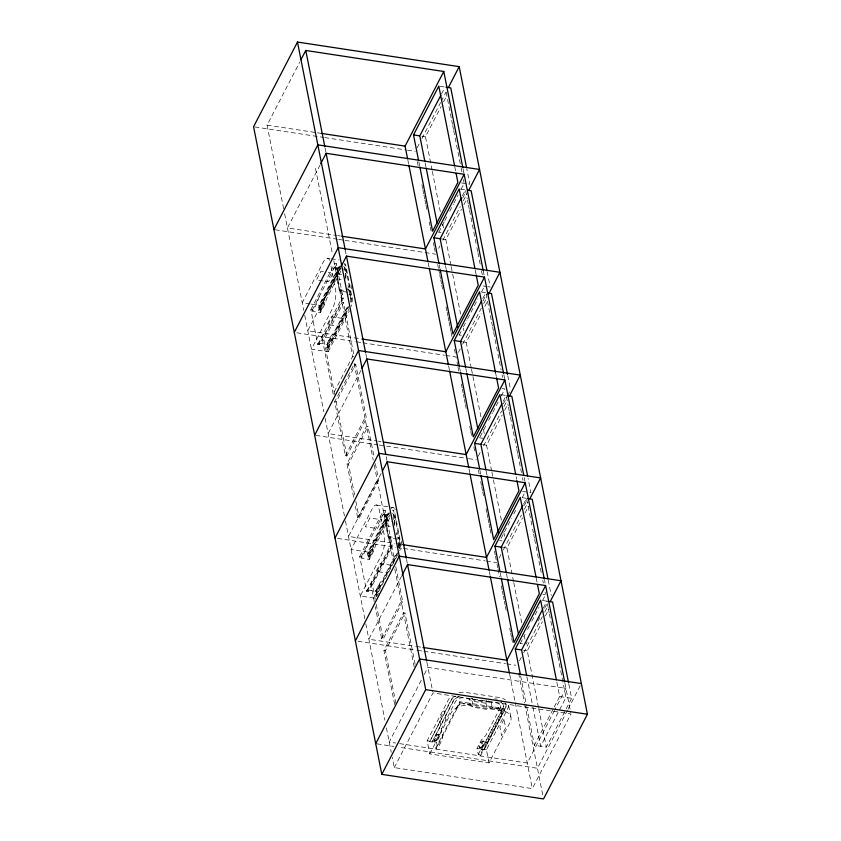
<?xml version="1.0" encoding="UTF-8"?>
<svg xmlns="http://www.w3.org/2000/svg" width="841" height="841" viewBox="0 0 841 841"><rect width="100%" height="100%" fill="white"/><g stroke="black" fill="none" stroke-linecap="round" stroke-linejoin="round"><path stroke-width="0.63" stroke-dasharray="4.21 3.15" d="M347.27 292.153L340.784 291.165L339.186 289.703L337.031 278.865L337.336 273.745L336.474 269.383L337.188 268.006M397.436 539.144L389.656 537.967L388.048 536.505L385.903 525.667L386.208 520.547L385.336 516.185L386.051 514.808M345.199 277.667L345.504 273.43L344.568 268.678A8.2 2.87 -81.4 0 0 343.622 266.198M345.746 278.823L346.135 273.525L345.188 268.773A8.2 2.87 -81.4 0 0 343.906 265.998M394.072 524.469L394.376 520.232L393.441 515.48A8.2 2.87 -81.4 0 0 392.148 512.705M394.618 525.625L394.997 520.327L394.061 515.575A8.2 2.87 -81.4 0 0 392.011 512.653M441.441 728.632L440.884 733.815L436.553 742.193L437.762 748.29L435.785 747.996L459.754 701.751L504.201 708.511L504.432 709.688L480.463 755.922L480.232 754.755L504.201 708.511M442.65 734.74L442.093 739.922L437.762 748.29M350.602 301.835L350.939 299.396A10.87 3.806 -81.4 0 0 350.991 295.307L345.493 266.881A10.87 3.806 -81.4 0 0 344.232 263.675M351.16 302.371L351.559 299.491A10.87 3.806 -81.4 0 0 351.622 295.401L346.124 266.975A10.87 3.806 -81.4 0 0 344.863 263.769M399.475 548.637L399.801 546.198A10.87 3.806 -81.4 0 0 399.864 542.109L394.366 513.683A10.87 3.806 -81.4 0 0 392.652 510.098L393.283 510.193A10.87 3.806 -81.4 0 1 394.986 513.777L400.484 542.203A10.87 3.806 -81.4 0 1 400.432 546.293L400.022 549.173A10.87 3.806 -81.4 0 1 399.727 550.582M319.223 296.642L316.994 303.075L312.663 311.443L320.453 312.631L324.784 304.253L327.012 297.83L341.299 270.255M368.095 543.444L365.867 549.877L361.525 558.245L369.315 559.433L373.656 551.055L375.885 544.632L390.171 517.057M330.944 339.617C332.09 334.34 325.877 345.01 328.074 345.157M379.817 586.419C380.836 580.689 373.425 592.411 376.947 591.959M283.617 208.673L267.07 125.13L299.722 62.139M320.085 164.962L287.433 227.953L336.453 235.406M310.865 309.667L334.834 263.422L336.326 263.654L343.223 298.492L319.254 344.736L317.761 344.505L310.865 309.667L312.358 309.898L312.663 311.443M312.358 309.898L336.326 263.654M340.079 265.966L318.75 307.112L319.37 307.207L318.991 305.272L340.153 264.442M319.37 307.207L340.7 266.061M340.437 267.774L307.785 330.765L360.673 338.818M320.453 312.631L319.759 309.141L319.138 309.046L340.468 267.901M319.759 309.141L341.089 267.995M441.483 94.034L444.5 88.221M341.499 289.788L340.784 291.165L341.646 295.517A6.003 2.103 -81.4 0 1 340.416 303.906M417.094 147.869L419.501 143.233M421.909 138.586L440.558 102.623M441.157 101.456L445.972 92.174M341.646 295.517L342.361 294.14M317.761 344.505L341.73 298.271L334.834 263.422M432.085 170.124L425.472 136.736L441.136 106.523M443.554 101.877L446.56 96.063M319.254 344.736L318.949 343.191L323.28 334.823L326.119 331.48M333.162 393.977L322.471 339.974L342.003 302.287L343.485 302.508L354.177 356.521L352.694 356.29L333.162 393.977L334.644 394.208L323.953 340.195L343.485 302.508M348.132 306.618L326.802 347.764L327.422 347.859L326.739 344.368L331.07 336.001L333.909 332.668L348.206 305.094M327.422 347.859L348.752 306.713M331.039 266.366L335.464 288.768A14.003 4.899 -81.4 0 1 332.594 308.353L311.433 349.183L328.19 351.727L327.181 349.698L348.51 308.552M327.811 349.793L349.131 308.647M328.19 351.727L349.351 310.897M354.229 364.027L355.711 364.248L366.403 418.261L346.87 455.948L345.388 455.717L334.697 401.714L353.64 365.173M346.87 455.948L336.179 401.935L355.711 364.248M360.8 370.597L328.148 433.588L377.167 441.041M438.865 232.169L444.29 221.709M444.889 220.542L447.296 215.895M449.704 211.249L453.32 204.279M453.93 203.112L458.145 194.975M461.152 189.162L464.169 183.359L463.402 179.501M462.445 195.69L465.462 189.877L467.239 198.865M462.613 198.161L465.63 192.358M438.666 248.368L439.864 246.056M442.871 240.253L460.311 206.602M463.317 200.799L466.934 193.84M450.923 265.241L445.835 239.559L461.499 209.346M463.906 204.689L466.923 198.886M345.388 455.717L364.92 418.03L366.403 418.261M353.619 497.273L346.997 463.833L366.529 426.156L368.011 426.376L374.119 457.241M354.587 494.918L348.479 464.064L368.011 426.376M357.688 517.846L377.22 480.158L378.702 480.379L359.17 518.067L357.688 517.846L355.144 504.989M381.162 473.42L348.51 536.411L394.944 543.475M459.228 334.991L461.036 331.501M463.444 326.855L467.06 319.874M467.659 318.718L477.898 298.954M481.515 291.985L484.521 286.171M482.808 298.513L485.814 292.7M482.976 300.983L486.592 294.014M458.419 352.358L460.227 348.868M462.624 344.232L481.273 308.258M483.68 303.622L486.687 297.819M471.275 368.053L466.198 342.382L481.252 313.325M484.868 306.345L487.885 300.542M359.727 556.469L383.696 510.224L385.189 510.455L392.095 545.294L368.127 591.538L366.623 591.307L359.727 556.469L361.22 556.7L361.525 558.245M361.22 556.7L385.189 510.455M388.952 512.768L367.622 553.914L368.242 554.009L367.864 552.074L389.026 511.244M368.242 554.009L389.572 512.863M386.913 519.17L386.208 520.547L392.694 521.525M369.315 559.433L368.631 555.943L368.001 555.848L389.33 514.703M368.631 555.943L389.951 514.797M390.371 536.59L389.656 537.967L390.518 542.319A6.003 2.103 -81.4 0 1 389.288 550.708M390.518 542.319L391.233 540.942M366.623 591.307L390.602 545.073L383.696 510.224M368.127 591.538L367.811 589.993L372.153 581.625L374.991 578.282M374.277 601.599L370.965 584.873L390.497 547.197L391.98 547.417L394.776 561.567M375.244 599.244L372.447 585.105L391.98 547.417M397.373 552.621A8.2 2.87 -81.4 0 1 397.005 553.42L375.675 594.566L376.295 594.661L375.601 591.17L379.943 582.802L382.781 579.47L396.479 553.042M376.295 594.661L397.625 553.515M397.383 555.354L376.053 596.5L375.675 594.566M376.673 596.595L378.45 593.168M401.514 576.243L368.863 639.223L415.307 646.287M480.19 436.647L483.197 430.834M483.796 429.667L486.214 425.02M488.621 420.374L492.237 413.404M492.837 412.237L498.86 400.621M501.268 395.964L504.884 388.994M503.17 401.336L506.177 395.522M503.339 403.806L506.955 396.836M507.554 395.669L509.961 391.023M381.656 638.887L401.189 601.199L402.671 601.42L383.139 639.107L381.656 638.887L375.296 606.739M478.172 456.337L480.579 451.691M483.586 445.888L501.635 411.081M504.043 406.445L507.049 400.642M491.638 470.876L486.55 445.194L502.214 414.981M504.632 410.334L507.638 404.521M394.65 704.495L383.959 650.492L403.491 612.805L404.973 613.026L415.664 667.039M395.88 703.433L385.441 650.713L404.973 613.026M421.267 680.222L389.225 742.046L395.68 743.024M424.295 674.387L427.922 667.397L565.94 688.39L555.06 709.383M501.152 538.303L511.391 518.55M513.798 513.893L515.607 510.413M522.229 497.63L525.247 491.817M523.523 504.148L526.54 498.345L532.385 527.875M524.3 505.462L526.708 500.815M499.134 557.993L500.942 554.513M503.349 549.867L521.388 515.06M524.395 509.257L528.011 502.298M513.525 581.394L506.913 548.017L522.576 517.804M524.984 513.147L528.6 506.177M394.282 767.602L432.978 692.942L571.007 713.946L532.311 788.595L394.282 767.602L392.263 757.373M429.772 753.893L450.934 713.073A14.003 9.409 -11.2 0 1 468.773 705.62L502.109 710.687A14.003 9.409 -11.2 0 1 510.193 722.083L489.031 762.913L429.772 753.893L427.165 740.763L448.327 699.933A14.003 9.409 -11.2 0 1 451.186 696.485M459.028 696.853A8.2 5.519 -11.2 0 0 453.53 700.858L432.2 742.004L429.73 741.625L450.965 699.985A10.87 7.306 -11.2 0 1 455.517 695.77M429.73 741.625L451.06 700.479A10.87 7.306 -11.2 0 1 455.612 696.253L456.011 696.075M432.2 742.004L453.436 700.364A8.2 5.519 -11.2 0 1 458.934 696.359M459.754 701.751L459.985 702.929L436.016 749.163L435.785 747.996M456.947 707.165A6.003 4.037 -11.2 0 1 464.589 703.97L465.304 702.603M470.865 703.444L470.151 704.821L464.589 703.97M520.306 643.449L525.12 634.146M527.528 629.499L529.336 626.009M531.743 621.362L538.976 607.423M542.592 600.442L545.599 594.64L545.094 592.064M543.286 608.138L546.892 601.157M493.089 706.829L492.374 708.196L487.223 709.394L473.399 707.292L470.151 704.821L468.942 698.713L463.38 697.872A6.003 4.037 -11.2 0 0 455.738 701.058L441.399 729.031L439.528 719.56L444.08 710.771L445.961 720.243M525.982 644.311L527.181 641.988M538.03 621.068L539.838 617.578M544.653 608.285L547.071 603.638M519.496 660.816L521.304 657.336M523.701 652.69L542.35 616.716M544.758 612.08L547.764 606.277M538.461 707.334L527.275 650.839L542.329 621.783M545.346 615.969L548.963 609M480.232 754.755L478.256 754.451L477.047 748.353L481.378 739.975L485.888 735.391L500.185 707.828A6.003 4.037 -11.2 0 0 496.716 702.939L491.165 702.098L486.014 703.286L472.19 701.184L468.942 698.713M501.394 713.925A6.003 4.037 -11.2 0 0 497.925 709.047L498.639 707.67M478.256 754.451L482.587 746.083L487.097 741.499M505.02 702.992L505.557 703.854A10.87 7.306 -11.2 0 1 505.378 708.742L484.048 749.888L481.588 749.51L502.813 707.88A8.2 5.519 -11.2 0 0 502.519 703.507M481.588 749.51L502.907 708.364A8.2 5.519 -11.2 0 0 502.066 703.391M484.048 749.888L505.283 708.248A10.87 7.306 -11.2 0 0 505.452 703.37M489.031 762.913L486.424 749.773L507.586 708.952A14.003 9.409 -11.2 0 0 508.29 703.98L510.897 717.11M568.842 684.196L571.638 698.314L546.345 747.134L534.371 745.305L553.651 708.122M554.251 706.955L559.675 696.495L556.626 681.094M554.461 710.55L527.244 763.039L396.963 743.223M567.517 710.256L537.452 768.275L399.012 747.218M568.127 709.1L581.352 683.575M324.1 302.487C319.338 308.069 319.328 316.216 324.3 303.475C324.29 299.249 318.234 309.383 320.736 310.35M348.006 285.751L348.542 286.592L347.995 288.095M372.973 549.289C368.2 554.871 368.2 563.018 373.173 550.277C373.162 546.051 367.107 556.185 369.609 557.152M379.817 584.768L376.589 590.76L376.663 592.211M320.284 310.276L323.732 303.874L323.659 302.413M327.349 345.346L330.587 339.354L330.502 337.903L327.265 343.885L327.801 345.409M369.157 557.078L372.605 550.676L372.521 549.215M376.221 592.148L379.449 586.156L379.375 584.705M471.959 698.314L473.546 699.628L486.455 701.594L488.642 701.068M471.265 698.146L473.651 700.122L486.55 702.077L489.83 701.289M440.011 86.287L444.794 87.012M421.888 136.189L425.472 136.736M267.07 125.13L316.09 132.584M317.383 132.783L321.251 133.372M254.865 126.949L323.438 137.377M324.731 137.577L406.235 149.982M407.528 150.171L415.296 151.359M461.467 182.949L469.846 184.221L466.797 168.81M460.363 189.109L465.157 189.835M438.56 232.116L440.957 232.484M442.25 239.012L445.835 239.559M337.735 235.596L340.321 235.995M275.228 229.772L337.325 239.212M338.618 239.412L343.79 240.2M345.083 240.4L435.649 254.171M327.443 258.208L330.019 258.608M331.312 258.797L339.039 259.974M483.028 285.951L486.613 286.497M487.812 286.676L490.208 287.044M335.254 267.491L343.033 268.668M481.925 292.111L485.509 292.657M345.504 273.43L346.135 273.525M323.428 271.527L321.01 271.159L316.447 279.948L328.537 281.788L333.089 272.999L328.263 272.263M337.336 273.745L343.822 274.723M337.031 278.865L344.821 280.053M347.133 288.841L349.478 290.418L350.361 294.907A8.2 2.87 -81.4 0 1 350.287 301.93M339.186 289.703L346.965 290.891M348.784 294.707L350.97 295.044M341.73 298.271L343.223 298.492M309.972 303.895L302.234 302.718L323.396 261.898A14.003 4.899 -81.4 0 1 329.609 260.332M311.254 304.095L318.991 305.272M458.923 334.939L461.31 335.307M342.077 318.361L331.291 316.721L327.233 324.552L338.019 326.192M462.603 341.835L466.198 342.382M296.873 332.784L355.102 341.646M356.395 341.835L361.567 342.623M362.86 342.823L444.363 355.228M445.667 355.417L456.011 356.994L456.779 360.852M322.471 339.974L323.953 340.195M318.949 343.191L326.739 344.368M502.182 388.584L504.579 388.952M501.089 394.744L505.872 395.48M334.697 401.714L336.179 401.935M479.275 437.762L482.871 438.308M482.965 444.647L486.55 445.194M378.461 441.241L381.036 441.63M315.943 435.407L378.04 444.857M379.333 445.057L467.312 458.44M468.605 458.629L476.374 459.817M346.997 463.833L348.479 464.064M522.545 491.407L530.923 492.679L528.127 478.561M522.639 497.746L526.235 498.293M376.305 505.01L393.062 507.565M384.116 514.293L391.906 515.47M394.376 520.232L394.997 520.327M499.638 540.584L502.035 540.942M385.903 525.667L393.693 526.855M503.328 547.47L506.913 548.017M388.048 536.505L395.838 537.693M396.237 543.664L401.399 544.453M390.602 545.073L392.095 545.294M337.598 538.429L395.817 547.281M397.11 547.48L402.282 548.269M403.575 548.458L485.089 560.863M486.382 561.063L496.726 562.629M367.864 552.074L351.107 549.52L372.269 508.7A14.003 4.899 -81.4 0 1 379.165 509.436L384.337 535.57A14.003 4.899 -81.4 0 1 381.467 555.155L360.305 595.985L377.062 598.529M390.949 565.163L380.164 563.523L376.095 571.354L386.881 572.994M542.908 594.219L545.294 594.587M543.002 600.569L546.587 601.115M370.965 584.873L372.447 585.105M367.811 589.993L375.601 591.17M520.001 643.397L522.387 643.764M523.68 650.293L527.275 650.839M416.589 646.487L423.044 647.465M357.951 641.241L416.179 650.104M417.472 650.303L422.645 651.081M423.938 651.281L505.441 663.686M506.745 663.875L515.796 665.252M383.959 650.492L385.441 650.713M559.675 696.495L571.638 698.314M494.729 698.766L497.294 699.155M459.985 702.929L504.432 709.688M497.925 709.047L492.374 708.196L491.165 702.098M427.165 740.763L429.635 741.142M432.106 741.51L436.553 742.193M477.047 748.353L481.483 749.026M483.953 749.405L486.424 749.773M377.02 743.865L393.84 746.43M347.754 288.936L349.478 290.418M483.932 741.278C481.536 738.924 476.658 748.658 480.579 747.933C486.529 731.502 483.796 750.035 479.181 747.239M484.006 741.636L482.292 741.541L479.254 747.586M439.128 734.193L437.299 734.267L434.208 740.227L434.429 741.205L436.059 740.847L439.191 734.55M434.166 740.564L435.869 740.658L439.139 734.361L437.488 734.456L434.229 740.921M487.149 271.632L489.956 285.751M507.764 375.738L510.561 389.856M548.227 580.09L551.286 595.502M463.128 169.146L463.896 173.004M483.239 270.686L484.248 275.827M503.854 374.792L504.611 378.65M524.206 477.604L524.973 481.462M544.569 580.427L545.073 583.002M564.931 683.249L570.755 712.663M446.119 92.195L451.459 119.159M451.712 120.442L452.469 124.3M452.731 125.582L453.488 129.43M453.741 130.712L460.857 166.665M461.12 167.948L461.877 171.795M467.491 200.158L468.258 204.006M468.511 205.288L469.267 209.136M469.53 210.429L476.647 246.371M476.9 247.653L477.667 251.512M477.919 252.794L480.463 265.63M481.473 270.77L482.492 275.901M486.077 293.982L491.407 320.947M491.67 322.229L492.427 326.087M492.679 327.37L493.446 331.217M493.699 332.5L501.068 369.735M502.088 374.876L502.603 377.441M506.429 396.805L508.216 405.793M508.469 407.076L509.226 410.934M509.478 412.216L510.245 416.064M510.498 417.346L516.605 448.158M516.858 449.441L517.614 453.299M517.877 454.582L521.431 472.558M522.45 477.688L522.955 480.264M532.637 529.157L533.404 533.005M533.657 534.287L534.413 538.145M534.676 539.428L541.278 572.805M542.802 580.511L543.318 583.076M547.407 603.733L548.164 607.58M548.427 608.863L549.184 612.721M549.436 614.004L556.553 649.946M556.816 651.228L557.572 655.086M557.825 656.369L565.961 697.452L540.658 746.261L532.521 705.178M454.823 166.991L455.591 170.839M475.186 269.814L476.206 274.944M495.549 372.626L496.306 376.484M516.153 476.731L516.668 479.307M536.264 578.272L537.021 582.119M432.337 171.406L440.474 212.489M442.765 224.042L443.522 227.9M451.175 266.523L452.447 272.936M452.7 274.219L460.584 314.029M463.38 328.148L463.885 330.713M471.538 369.336L481.199 418.124M483.48 429.688L484.248 433.535M491.89 472.158L493.162 478.582M493.415 479.864L501.551 520.947M503.843 532.5L504.6 536.358M513.777 582.687L521.914 623.77M524.458 636.605L524.963 639.171M538.713 708.616L546.345 747.134M425.136 162.839L425.903 166.686M445.499 265.651L446.256 269.509M465.851 368.474L466.618 372.332M486.214 471.296L486.981 475.144M506.576 574.119L507.333 577.967M526.929 676.931L532.269 703.896M418.85 161.882L419.606 165.73M439.202 264.694L439.969 268.552M459.564 367.517L460.332 371.375M479.927 470.34L480.684 474.187M500.279 573.163L501.047 577.01M520.642 675.975L526.487 705.504M526.739 706.787L534.371 745.305M417.325 161.64L418.093 165.488M421.909 184.768L422.676 188.626M422.928 189.908L423.696 193.766M423.948 195.049L424.705 198.907M424.968 200.19L425.725 204.048M425.988 205.33L426.744 209.188M429.288 222.045L430.056 225.903M430.308 227.186L431.076 231.044M433.367 242.607L434.124 246.466M434.377 247.748L435.144 251.606M437.688 264.452L438.455 268.311M438.708 269.593L439.475 273.451M439.727 274.734L440.484 278.592M440.747 279.874L441.504 283.732M441.756 285.025L442.524 288.873M446.087 306.87L446.855 310.728M447.107 312.011L447.864 315.869M448.127 317.152L448.884 321.01M449.136 322.292L449.903 326.15M450.156 327.433L450.923 331.291M451.175 332.573L451.943 336.432M454.487 349.278L455.244 353.136M457.031 362.135L457.798 365.993M458.051 367.275L458.808 371.133M461.352 383.98L462.119 387.838M462.371 389.131L463.139 392.978M463.391 394.271L464.158 398.119M464.411 399.412L465.178 403.26M465.43 404.553L466.187 408.4M469.751 426.398L470.518 430.256M470.771 431.538L471.538 435.396M473.83 446.96L474.587 450.818M478.403 470.098L479.17 473.956M480.695 481.662L481.462 485.52M481.714 486.802L482.482 490.66M482.734 491.943L483.501 495.801M486.045 508.658L486.802 512.505M487.065 513.798L487.822 517.646M488.074 518.939L488.842 522.787M489.094 524.08L489.861 527.927M490.114 529.22L490.881 533.078M494.445 551.065L495.202 554.923M495.454 556.206L496.222 560.064M496.989 563.922L497.746 567.77M498.009 569.063L499.533 576.768M501.31 585.767L502.077 589.625M502.329 590.908L503.097 594.766M503.349 596.048L504.116 599.906M504.369 601.189L505.126 605.047M505.388 606.329L506.145 610.188M509.709 628.185L510.476 632.033M510.729 633.326L511.496 637.173M511.749 638.466L512.505 642.324M518.613 673.168L524.469 702.729M524.721 704.012L543.013 796.395M407.896 160.263L408.652 164.121M428.248 263.086L429.015 266.933M448.61 365.898L449.378 369.756M468.973 468.721L469.73 472.579M489.325 571.544L490.093 575.402M509.688 674.356L515.028 701.352M515.291 702.634L532.311 788.595M500.994 700.353L501.509 702.918A8.2 5.519 -11.2 0 0 500.616 702.424M500.479 705.694L501.688 711.791M486.014 703.286L487.223 709.394M472.19 701.184L473.399 707.292M325.11 148.153L325.877 152.011M345.209 249.693L346.229 254.834M365.824 353.798L366.592 357.646M386.187 456.61L386.955 460.469M406.55 559.433L407.307 563.291M426.902 662.256L432.726 691.67M350.991 285.099L351.727 288.831M348.857 290.324L349.74 294.813A8.2 2.87 -81.4 0 1 349.898 295.633M393.125 517.373L393.556 519.549M375.401 463.664L378.702 480.379M395.796 566.708L402.671 601.42M315.491 168.368L332.279 253.141M333.803 260.857L352.873 357.194M354.145 363.617L373.236 460.016M374.256 465.157L393.809 563.912M394.828 569.052L414.182 666.808M318.75 307.112L319.138 309.046M326.802 347.764L327.181 349.698M367.622 553.914L368.001 555.848M355.859 501.352L359.17 518.067M376.263 604.395L383.139 639.107M284.636 213.814L303.727 310.255M304.736 315.343L323.827 411.743M325.099 418.166L344.432 515.848M345.451 520.989L364.794 618.661M365.814 623.801L384.905 720.201M386.429 727.907L391.254 752.264M333.52 269.067A6.003 2.103 -81.4 0 1 336.474 269.383M352.579 297.661A14.003 4.899 -81.4 0 1 351.065 306.523M343.769 269.215A6.003 2.103 -81.4 0 1 344.127 270.035M382.382 515.869A6.003 2.103 -81.4 0 1 385.336 516.185M391.044 508.416A14.003 4.899 -81.4 0 1 394.261 508.164M394.776 508.816A14.003 4.899 -81.4 0 1 395.228 509.678M401.451 541.068A14.003 4.899 -81.4 0 1 400.779 549.867M398.834 546.44A8.2 2.87 -81.4 0 0 398.613 541.615L397.719 537.126L398.34 537.22L399.233 541.709A8.2 2.87 -81.4 0 1 399.454 546.534M398.392 544.106A6.003 2.103 -81.4 0 1 398.392 546.986M459.039 692.763A14.003 9.409 -11.2 0 1 466.177 692.49L499.512 697.557A14.003 9.409 -11.2 0 1 505.336 699.807M486.613 700.995A1.272 0.852 -11.2 0 1 486.172 700.027M396.458 533.951C397.425 537.063 397.52 529.536 396.458 533.951M369.872 517.961L365.32 526.75L377.409 528.59L381.961 519.801L369.872 517.961M503.959 719.37L499.901 727.202L501.572 735.654L505.641 727.822L503.959 719.37"/><path stroke-width="1.26" d="M297.472 42.05L253.572 126.749L381.803 774.351L543.528 798.95L587.428 714.251L459.197 66.649L297.472 42.05L425.704 689.641L381.803 774.351M300.931 59.806L305.767 50.471L443.785 71.474L462.876 167.864M273.935 229.572L317.835 144.873L479.559 169.472L468.731 190.36M320.684 163.795L326.129 153.293L464.148 174.287L483.239 270.686M294.287 332.395L338.198 247.685L499.922 272.295L488.495 294.339M341.047 266.608L346.481 256.116L484.511 277.11L503.591 373.509M407.633 158.981L405.089 146.124L443.785 71.474M418.597 160.599L413.509 134.917L438.813 86.108L454.571 165.709M440.884 95.201L419.796 135.874L424.884 161.556M448.369 87.538L459.197 66.649M314.65 435.218L358.55 350.508L520.274 375.107L509.446 395.995M362.008 368.263L366.844 358.939L504.863 379.932L523.701 475.039M464.148 174.287L425.451 248.947L341.604 236.184M438.949 263.412L433.872 237.74L459.165 188.92L474.934 268.531M461.246 198.013L440.158 238.697L445.246 264.368M335.012 538.03L378.913 453.331L540.637 477.93L529.809 498.818M382.371 471.086L387.207 461.751L525.226 482.755L544.316 579.144M484.511 277.11L445.814 351.759L361.966 339.007M459.312 366.234L454.224 340.552L479.528 291.743L495.549 372.626M481.599 300.836L460.521 341.509L465.599 367.191M355.365 640.853L399.275 556.153L561 580.753L550.172 601.641M402.124 575.076L407.559 564.574L545.588 585.567L564.668 681.967M504.863 379.932L466.166 454.582L383.612 442.03M479.675 469.057L474.587 443.375L499.89 394.566L515.649 474.166M501.961 403.659L480.873 444.332L485.961 470.014M375.727 743.675L419.627 658.966L581.352 683.575M525.226 482.755L486.529 557.404L402.681 544.653M500.027 571.869L494.95 546.198L520.243 497.388L536.011 576.989M522.923 505.315L501.236 547.155L506.324 572.837M545.588 585.567L506.892 660.227L423.044 647.465M520.39 674.692L515.302 649.021L540.605 600.201L556.364 679.801M542.676 609.294L521.599 649.977L526.676 675.649M445.993 87.201L450.776 87.927L466.545 167.527M413.509 134.917L419.491 135.832M321.251 133.372L405.089 146.124M467.543 190.203L471.139 190.749L486.897 270.35M433.872 237.74L441.052 238.833M487.906 293.015L491.501 293.562L507.512 374.455M454.224 340.552L461.404 341.646M507.07 395.659L511.854 396.384L527.622 475.985M474.587 443.375L481.767 444.469M527.433 498.482L532.216 499.207L547.975 578.808M494.95 546.198L502.13 547.291M547.785 601.294L552.579 602.03L568.59 682.913M515.302 649.021L521.294 649.925M425.704 689.641L587.428 714.251M456.095 173.414L457.872 182.402L432.579 231.212L419.859 167.012M476.206 274.944L478.235 285.215L452.931 334.035L440.221 269.835M496.558 377.767L498.597 388.037L473.294 436.847L460.584 372.658M516.921 480.589L518.95 490.86L493.656 539.67L480.936 475.47M537.536 584.695L539.312 593.672L514.009 642.492L501.299 578.293M426.156 167.969L437.089 223.18M446.518 270.791L457.704 327.286M466.871 373.614L477.804 428.815M487.233 476.426L498.419 532.921M507.596 579.249L518.519 634.461M408.905 165.404L427.995 261.793M429.267 268.226L448.358 364.616M449.63 371.039L468.71 467.438M469.982 473.861L489.073 570.261M490.345 576.684L509.436 673.073M305.767 50.471L324.857 146.87M326.129 153.293L345.209 249.693M346.481 256.116L365.572 352.505M366.844 358.939L385.683 454.045M387.207 461.751L406.287 558.151M407.559 564.574L426.65 660.963"/></g></svg>
